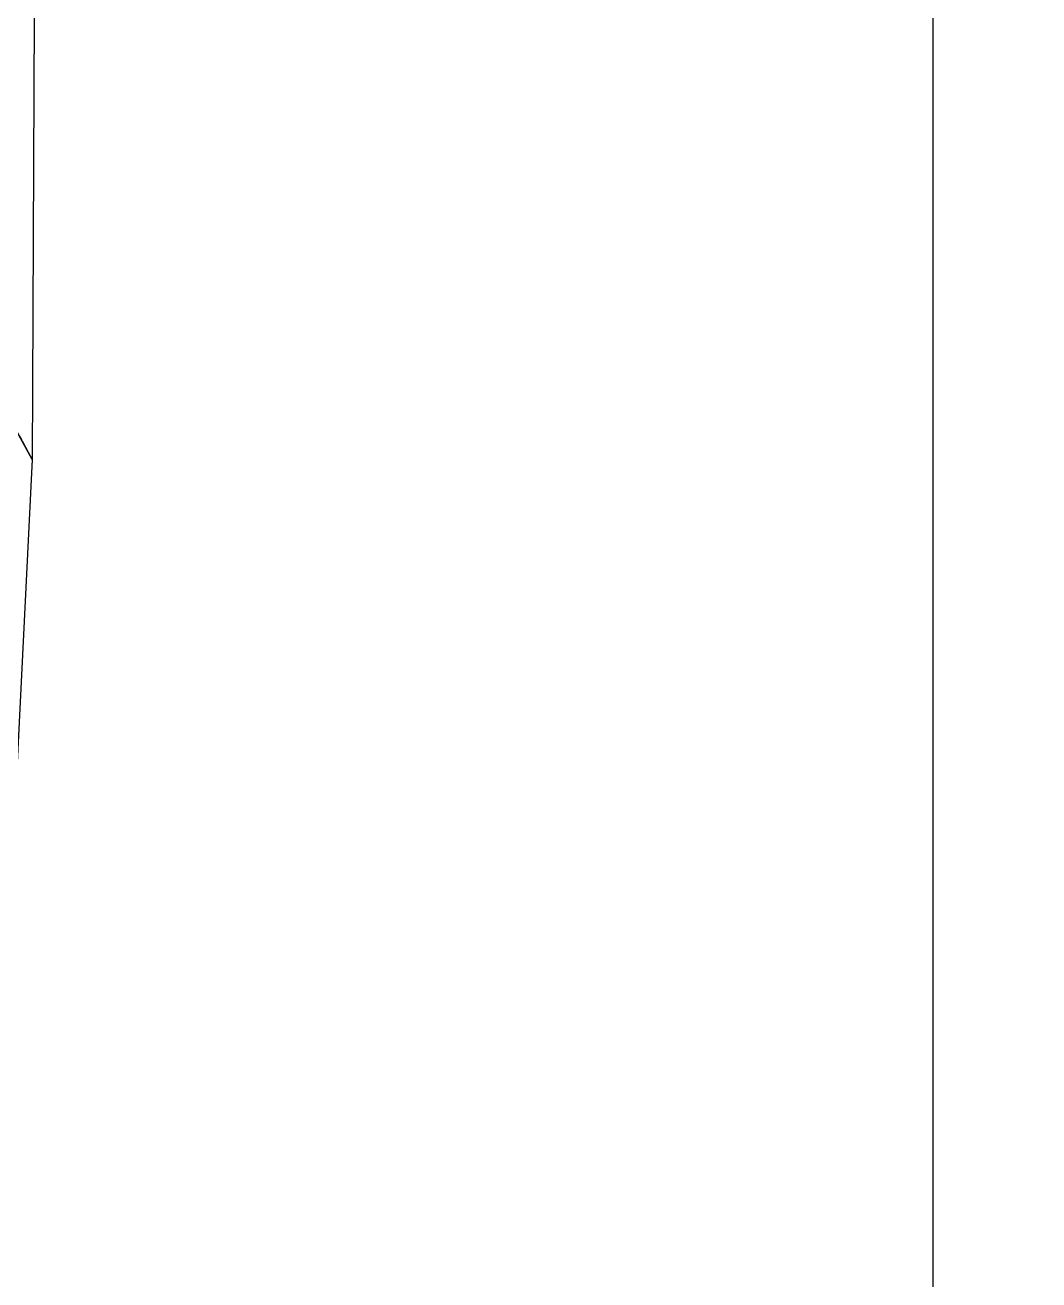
# Model space of a CAD drawing. Header units: millimetres. Extents: x -1419336 to 38707697, y -75591640 to 81.
# Drawn here: x 1298.2 to 1416.4, y -2060.8 to -1914.4 of the extents above; entities that cross this region are included whole.
import ezdxf

# ---------------------------------------------------------------- set-up
doc = ezdxf.new("R2010")
doc.units = ezdxf.units.MM
doc.linetypes.add('ACAD_ISO02W100', pattern=[15, 12, -3])
doc.linetypes.add('DASHED', pattern=[0.75, 0.5, -0.25])
doc.layers.add('Image', color=7, linetype='Continuous')
doc.layers.add('Legend', color=250, linetype='Continuous')
doc.layers.add('Poly_Off', color=250, linetype='ACAD_ISO02W100', lineweight=25)
doc.layers.add('Poly_Survey_Bndry', color=250, linetype='Continuous', lineweight=30)
picture_1 = doc.add_image_def('image3.jpg', size_in_pixel=(14388, 11097))
picture_2 = doc.add_image_def('image8.jpg', size_in_pixel=(14576, 11112))

msp = doc.modelspace()

# ---------------------------------------------------------------- linework, layer by layer
at = {"layer": 'Legend', "lineweight": 30}
msp.add_lwpolyline([(1404.07, -1691.76), (1404.07, -1735.47), (1404.07, -1771.08), (1404.07, -1808.35), (1404.07, -2258.86), (1404.07, -2320.31), (1404.07, -2361.59), (1404.07, -2397.25)], dxfattribs=at)
at = {"layer": 'Poly_Off', "linetype": 'ByBlock'}
for points in [[(1299.25, -1913.46), (1299.02, -1965.04)], [(1299.02, -1965.04), (1296.97, -2006.7)]]:
    msp.add_lwpolyline(points, dxfattribs=at)
at = {"layer": 'Poly_Survey_Bndry', "linetype": 'ByBlock'}
for points in [[(1275.53, -1922.17), (1299.02, -1965.04), (1296.97, -2006.7), (1273.37, -2032.46), (1254.81, -2052.87), (1254.18, -2053.58), (1236.61, -2055.39), (1232.61, -2055.85), (1232.43, -2055.49), (1233.73, -2015.77), (1236.46, -1932.54), (1237.2, -1901.81), (1226.88, -1898.63), (1222.62, -1897.53), (1219.13, -1878.82), (1208.27, -1820.53), (1225.77, -1818.08), (1234.11, -1843.08), (1245.31, -1876.16), (1252.25, -1895.59), (1254.13, -1895.91), (1263.31, -1900.17)], [(1275.53, -1922.17), (1263.31, -1900.17), (1254.13, -1895.91), (1252.25, -1895.59), (1245.31, -1876.16), (1234.11, -1843.08), (1225.77, -1818.08), (1228.02, -1818.58), (1254.35, -1826.15), (1273.13, -1863.22), (1286.22, -1888.52), (1295.87, -1907.09), (1299.25, -1913.46), (1299.02, -1965.04)]]:
    msp.add_lwpolyline(points, close=True, dxfattribs=at)
at = {"layer": 'Poly_Survey_Bndry', "linetype": 'DASHED'}
msp.add_lwpolyline([(1275.53, -1922.17), (1299.02, -1965.04)], dxfattribs=at)

# ---------------------------------------------------------------- pictures from other files: only their frames are drawn
at = {"layer": 'Image'}
image = msp.add_image(picture_1, insert=(737.28, -1220.54), size_in_units=(20516866.47, 15823029.38), rotation=-58.863298409, dxfattribs=at)
image.dxf.v_pixel = (737.2798784, -1220.4762113)
image.dxf.flags = 7
image = msp.add_image(picture_2, insert=(726.71, -1806.86), size_in_units=(28387418.93, 21640204.38), rotation=-68.088483165, dxfattribs=at)
image.dxf.v_pixel = (726.710273, -1806.793499)
image.dxf.flags = 7

doc.saveas('drawing.dxf')
